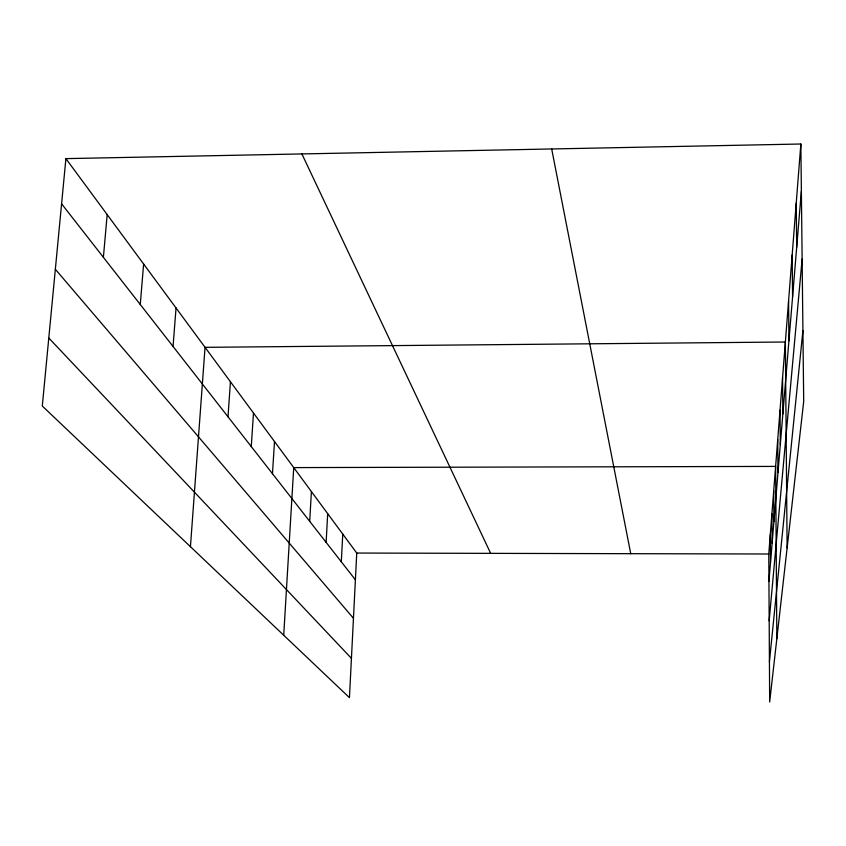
<?xml version="1.0" encoding="UTF-8"?>
<svg xmlns="http://www.w3.org/2000/svg" width="846" height="846" viewBox="0 0 846 846"><rect width="100%" height="100%" fill="white"/><g stroke="black" fill="none" stroke-linecap="round" stroke-linejoin="round"><path stroke-width="1.27" d="M65.903 158.625L356.748 553.051L349.451 697.664L42.3 406.038L65.903 158.625L800.855 144.01L803.7 401.501L769.67 701.99L768.771 554.003L800.855 144.01M341.308 561.786L342.767 534.09M326.122 542.349L327.688 513.659M309.699 521.337L311.402 491.558M283.717 635.24L293.731 467.595L775.623 466.41L776.84 638.635M272.475 473.707L274.495 441.506M251.273 446.572L253.483 413.017M228.008 416.803L230.44 381.768M190.445 546.696L205.049 347.336L785.363 342.006L787.118 547.859M173.049 346.458L176.042 307.986M140.267 304.518L143.63 264.037M768.94 581.371L801.374 190.995M103.392 257.321L107.178 214.609M769.173 620.742L802.124 259.077M769.426 661.752L802.917 330.638M356.748 553.051L768.771 554.003M48.793 338.019L351.439 658.357M55.35 269.282L353.459 618.289M61.589 203.823L355.394 579.817M301.895 153.93L490.669 553.358M551.687 148.959L630.735 553.686M796.234 203.103L796.689 247.413M792.173 255.027L792.575 296.935M788.578 301.007L788.937 340.758M782.561 377.76L782.857 413.863M780.033 410.12L780.298 444.647M777.728 439.539L777.971 472.639M773.699 491.04L773.91 521.58M771.922 513.702L772.123 543.111M770.294 534.63L770.463 562.981"/></g></svg>
